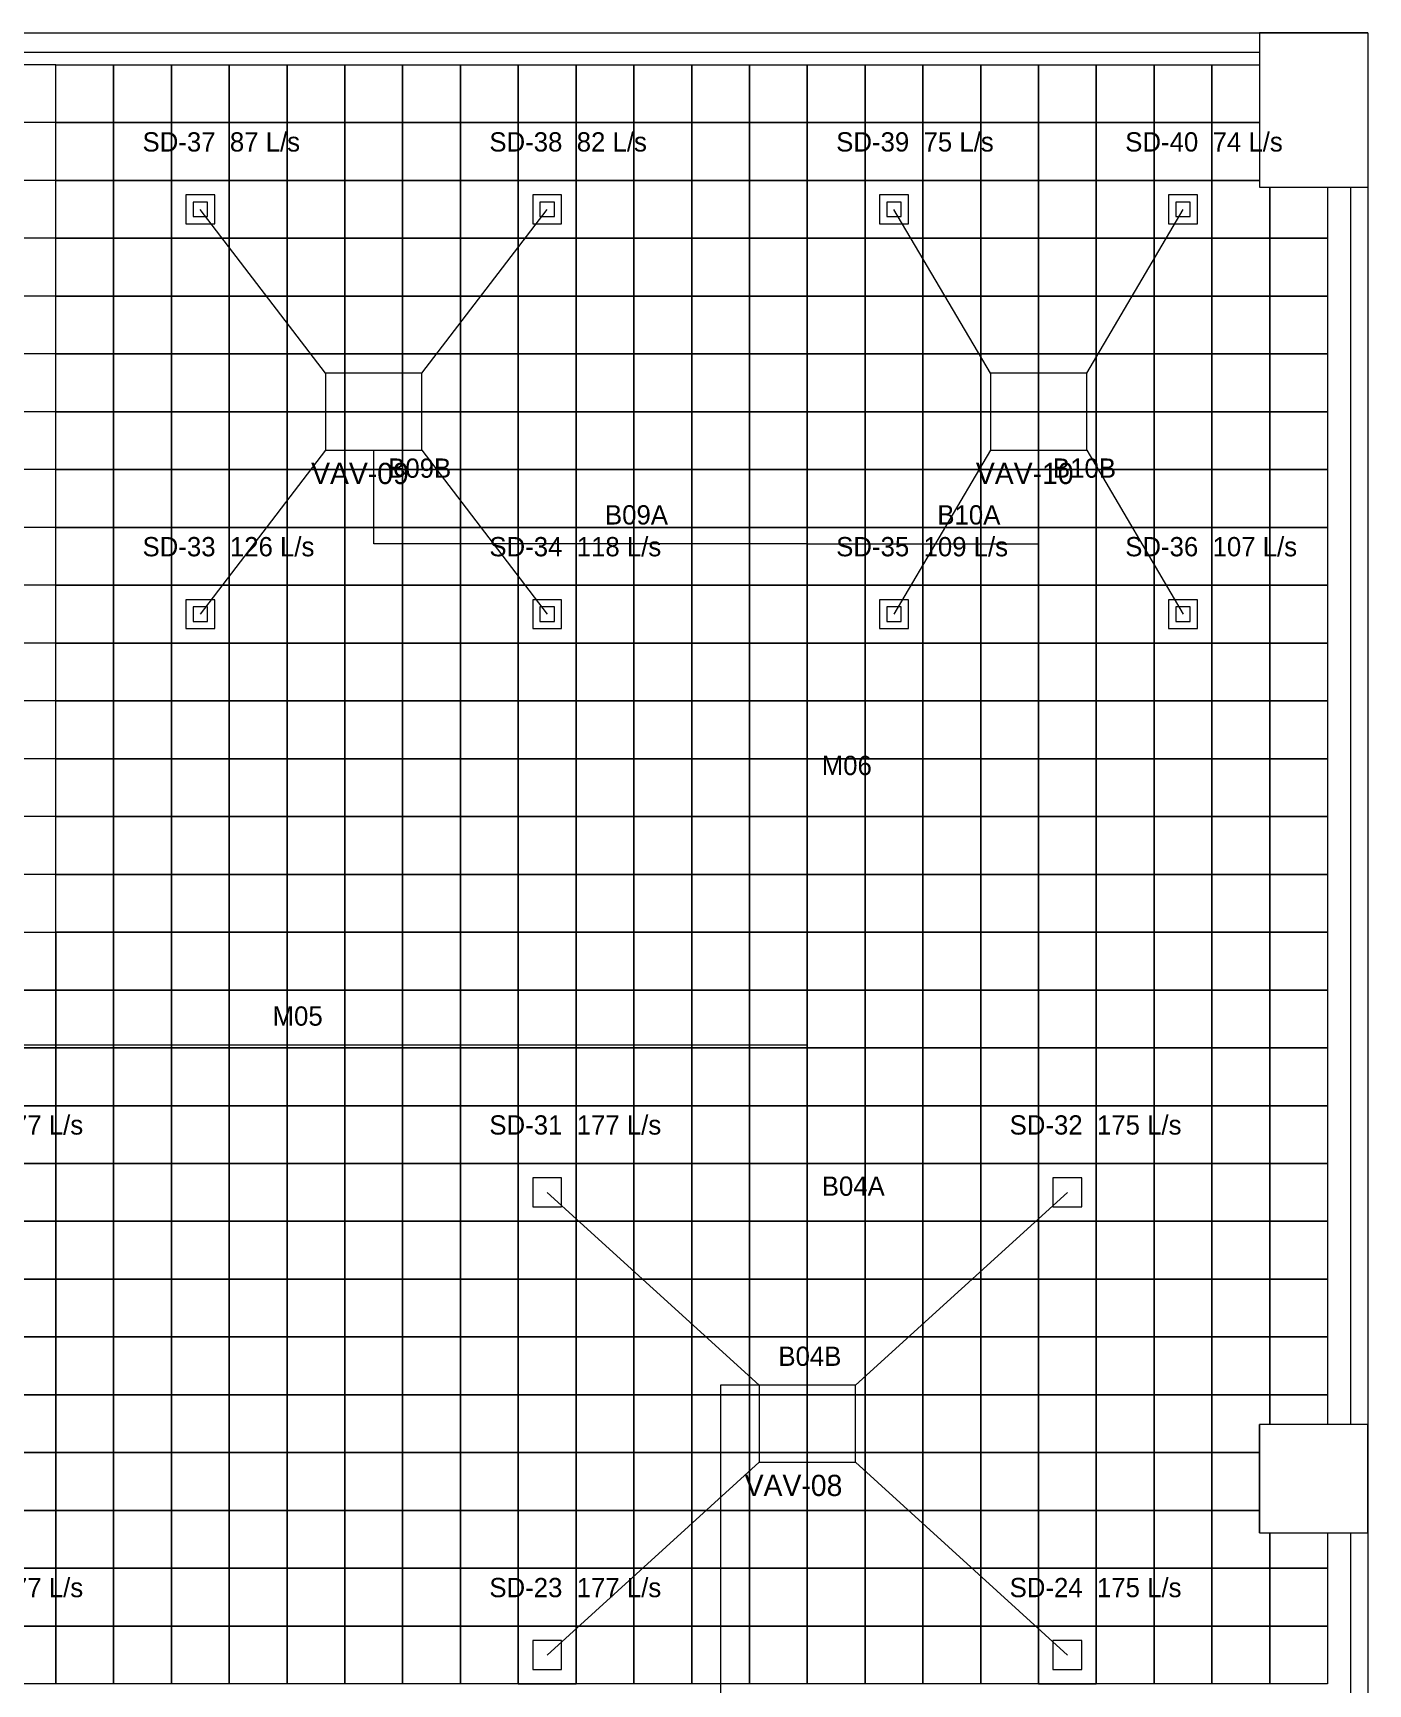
# Model space of a CAD drawing. Header units: millimetres. Extents: x 63846 to 141574, y 12149 to 46142.
# Drawn here: x 95489 to 109346, y 28796 to 45926 of the extents above; entities that cross this region are included whole.
import ezdxf

# ---------------------------------------------------------------- set-up
doc = ezdxf.new("R2010")
doc.units = ezdxf.units.MM
for name, color, linetype, lineweight in [('ARCH', 8, 'Continuous', 5), ('Ceiling Grid', 9, 'Continuous', 5), ('M-DUCT', 5, 'Continuous', 40), ('M-DUCT-TEXT', 5, 'Continuous', 18), ('M-FLEX', 3, 'Continuous', 18), ('M-SUP-DIFF', 5, 'Continuous', 30), ('M-TEXT', 7, 'Continuous', 18), ('M-VAV', 6, 'Continuous', 30)]:
    doc.layers.add(name, color=color, linetype=linetype, lineweight=lineweight)

# ---------------------------------------------------------------- blocks, each defined once
blk = doc.blocks.new('*U26')
at = {"layer": 'Ceiling Grid', "lineweight": 15}
blk.add_line((258, 0), (-258, 0), dxfattribs=at)
blk = doc.blocks.new('*U27')
at = {"layer": 'Ceiling Grid', "color": 0, "linetype": 'ByBlock', "lineweight": -2, "transparency": 16777216}
for p in [(0, 8400), (0, 7800), (0, 7200), (0, 6600), (0, 6000), (0, 5400), (0, 4800), (0, 4200), (0, 3600), (0, 3000), (0, 2400), (0, 1800), (0, 1200), (0, 600), (0, 0)]:
    blk.add_blockref('*U26', p, dxfattribs=at)

msp = doc.modelspace()

# ---------------------------------------------------------------- linework, layer by layer
at = {"layer": 'ARCH', "lineweight": 15}
for p, q in [((64346, 45926), (109346, 45926)), ((109346, 45926), (109346, 15926)), ((95209, 45726), (108221, 45726)), ((109166, 44326), (109166, 31488)), ((108221, 30363), (108221, 31488)), ((109166, 30363), (109166, 17526))]:
    msp.add_line(p, q, dxfattribs=at)
msp.add_lwpolyline([(109346, 45926), (108221, 45926), (108221, 44326), (109346, 44326)], dxfattribs=at)
msp.add_lwpolyline([(108221, 30363), (109346, 30363), (109346, 31488), (108221, 31488)], close=True, dxfattribs=at)
at = {"layer": 'Ceiling Grid', "lineweight": 15}
for p, q in [((107726, 31796), (108326, 31796)), ((107726, 31196), (107726, 31796)), ((108326, 31796), (108326, 31488)), ((108326, 31796), (108926, 31796)), ((108326, 31488), (108326, 31796)), ((108926, 31796), (108926, 31488)), ((108221, 31196), (107726, 31196)), ((107726, 31196), (108221, 31196)), ((107726, 30596), (107726, 31196)), ((108221, 30596), (107726, 30596)), ((107726, 30596), (108221, 30596)), ((107726, 29996), (107726, 30596)), ((108326, 30363), (108326, 29996)), ((108326, 29996), (108326, 30363)), ((108926, 30363), (108926, 29996)), ((108326, 29996), (107726, 29996)), ((108926, 29996), (108326, 29996))]:
    msp.add_line(p, q, dxfattribs=at)
for points in [[(95726, 45596), (96326, 45596), (96326, 44996), (95726, 44996)], [(96326, 45596), (96926, 45596), (96926, 44996), (96326, 44996)], [(96926, 45596), (97526, 45596), (97526, 44996), (96926, 44996)], [(97526, 45596), (98126, 45596), (98126, 44996), (97526, 44996)], [(98126, 45596), (98726, 45596), (98726, 44996), (98126, 44996)], [(98726, 45596), (99326, 45596), (99326, 44996), (98726, 44996)], [(99326, 45596), (99926, 45596), (99926, 44996), (99326, 44996)], [(99926, 45596), (100526, 45596), (100526, 44996), (99926, 44996)], [(100526, 45596), (101126, 45596), (101126, 44996), (100526, 44996)], [(101126, 45596), (101726, 45596), (101726, 44996), (101126, 44996)], [(101726, 45596), (102326, 45596), (102326, 44996), (101726, 44996)], [(102326, 45596), (102926, 45596), (102926, 44996), (102326, 44996)], [(102926, 45596), (103526, 45596), (103526, 44996), (102926, 44996)], [(103526, 45596), (104126, 45596), (104126, 44996), (103526, 44996)], [(104126, 45596), (104726, 45596), (104726, 44996), (104126, 44996)], [(104726, 45596), (105326, 45596), (105326, 44996), (104726, 44996)], [(105326, 45596), (105926, 45596), (105926, 44996), (105326, 44996)], [(105926, 45596), (106526, 45596), (106526, 44996), (105926, 44996)], [(106526, 45596), (107126, 45596), (107126, 44996), (106526, 44996)], [(107126, 45596), (107726, 45596), (107726, 44996), (107126, 44996)], [(95726, 44996), (96326, 44996), (96326, 44396), (95726, 44396)], [(96326, 44996), (96926, 44996), (96926, 44396), (96326, 44396)], [(96926, 44996), (97526, 44996), (97526, 44396), (96926, 44396)], [(97526, 44996), (98126, 44996), (98126, 44396), (97526, 44396)], [(98126, 44996), (98726, 44996), (98726, 44396), (98126, 44396)], [(98726, 44996), (99326, 44996), (99326, 44396), (98726, 44396)], [(99326, 44996), (99926, 44996), (99926, 44396), (99326, 44396)], [(99926, 44996), (100526, 44996), (100526, 44396), (99926, 44396)], [(100526, 44996), (101126, 44996), (101126, 44396), (100526, 44396)], [(101126, 44996), (101726, 44996), (101726, 44396), (101126, 44396)], [(101726, 44996), (102326, 44996), (102326, 44396), (101726, 44396)], [(102326, 44996), (102926, 44996), (102926, 44396), (102326, 44396)], [(102926, 44996), (103526, 44996), (103526, 44396), (102926, 44396)], [(103526, 44996), (104126, 44996), (104126, 44396), (103526, 44396)], [(104126, 44996), (104726, 44996), (104726, 44396), (104126, 44396)], [(104726, 44996), (105326, 44996), (105326, 44396), (104726, 44396)], [(105326, 44996), (105926, 44996), (105926, 44396), (105326, 44396)], [(105926, 44996), (106526, 44996), (106526, 44396), (105926, 44396)], [(106526, 44996), (107126, 44996), (107126, 44396), (106526, 44396)], [(107126, 44996), (107726, 44996), (107726, 44396), (107126, 44396)], [(95726, 44396), (96326, 44396), (96326, 43796), (95726, 43796)], [(96326, 44396), (96926, 44396), (96926, 43796), (96326, 43796)], [(96926, 44396), (97526, 44396), (97526, 43796), (96926, 43796)], [(97526, 44396), (98126, 44396), (98126, 43796), (97526, 43796)], [(98126, 44396), (98726, 44396), (98726, 43796), (98126, 43796)], [(98726, 44396), (99326, 44396), (99326, 43796), (98726, 43796)], [(99326, 44396), (99926, 44396), (99926, 43796), (99326, 43796)], [(99926, 44396), (100526, 44396), (100526, 43796), (99926, 43796)], [(100526, 44396), (101126, 44396), (101126, 43796), (100526, 43796)], [(101126, 44396), (101726, 44396), (101726, 43796), (101126, 43796)], [(101726, 44396), (102326, 44396), (102326, 43796), (101726, 43796)], [(102326, 44396), (102926, 44396), (102926, 43796), (102326, 43796)], [(102926, 44396), (103526, 44396), (103526, 43796), (102926, 43796)], [(103526, 44396), (104126, 44396), (104126, 43796), (103526, 43796)], [(104126, 44396), (104726, 44396), (104726, 43796), (104126, 43796)], [(104726, 44396), (105326, 44396), (105326, 43796), (104726, 43796)], [(105326, 44396), (105926, 44396), (105926, 43796), (105326, 43796)], [(105926, 44396), (106526, 44396), (106526, 43796), (105926, 43796)], [(106526, 44396), (107126, 44396), (107126, 43796), (106526, 43796)], [(107126, 44396), (107726, 44396), (107726, 43796), (107126, 43796)], [(95726, 43796), (96326, 43796), (96326, 43196), (95726, 43196)], [(96326, 43796), (96926, 43796), (96926, 43196), (96326, 43196)], [(96926, 43796), (97526, 43796), (97526, 43196), (96926, 43196)], [(97526, 43796), (98126, 43796), (98126, 43196), (97526, 43196)], [(98126, 43796), (98726, 43796), (98726, 43196), (98126, 43196)], [(98726, 43796), (99326, 43796), (99326, 43196), (98726, 43196)], [(99326, 43796), (99926, 43796), (99926, 43196), (99326, 43196)], [(99926, 43796), (100526, 43796), (100526, 43196), (99926, 43196)], [(100526, 43796), (101126, 43796), (101126, 43196), (100526, 43196)], [(101126, 43796), (101726, 43796), (101726, 43196), (101126, 43196)], [(101726, 43796), (102326, 43796), (102326, 43196), (101726, 43196)], [(102326, 43796), (102926, 43796), (102926, 43196), (102326, 43196)], [(102926, 43796), (103526, 43796), (103526, 43196), (102926, 43196)], [(103526, 43796), (104126, 43796), (104126, 43196), (103526, 43196)], [(104126, 43796), (104726, 43796), (104726, 43196), (104126, 43196)], [(104726, 43796), (105326, 43796), (105326, 43196), (104726, 43196)], [(105326, 43796), (105926, 43796), (105926, 43196), (105326, 43196)], [(105926, 43796), (106526, 43796), (106526, 43196), (105926, 43196)], [(106526, 43796), (107126, 43796), (107126, 43196), (106526, 43196)], [(107126, 43796), (107726, 43796), (107726, 43196), (107126, 43196)], [(107726, 43796), (108326, 43796), (108326, 43196), (107726, 43196)], [(108326, 43796), (108926, 43796), (108926, 43196), (108326, 43196)], [(95726, 43196), (96326, 43196), (96326, 42596), (95726, 42596)], [(96326, 43196), (96926, 43196), (96926, 42596), (96326, 42596)], [(96926, 43196), (97526, 43196), (97526, 42596), (96926, 42596)], [(97526, 43196), (98126, 43196), (98126, 42596), (97526, 42596)], [(98126, 43196), (98726, 43196), (98726, 42596), (98126, 42596)], [(98726, 43196), (99326, 43196), (99326, 42596), (98726, 42596)], [(99326, 43196), (99926, 43196), (99926, 42596), (99326, 42596)], [(99926, 43196), (100526, 43196), (100526, 42596), (99926, 42596)], [(100526, 43196), (101126, 43196), (101126, 42596), (100526, 42596)], [(101126, 43196), (101726, 43196), (101726, 42596), (101126, 42596)], [(101726, 43196), (102326, 43196), (102326, 42596), (101726, 42596)], [(102326, 43196), (102926, 43196), (102926, 42596), (102326, 42596)], [(102926, 43196), (103526, 43196), (103526, 42596), (102926, 42596)], [(103526, 43196), (104126, 43196), (104126, 42596), (103526, 42596)], [(104126, 43196), (104726, 43196), (104726, 42596), (104126, 42596)], [(104726, 43196), (105326, 43196), (105326, 42596), (104726, 42596)], [(105326, 43196), (105926, 43196), (105926, 42596), (105326, 42596)], [(105926, 43196), (106526, 43196), (106526, 42596), (105926, 42596)], [(106526, 43196), (107126, 43196), (107126, 42596), (106526, 42596)], [(107126, 43196), (107726, 43196), (107726, 42596), (107126, 42596)], [(107726, 43196), (108326, 43196), (108326, 42596), (107726, 42596)], [(108326, 43196), (108926, 43196), (108926, 42596), (108326, 42596)], [(95726, 42596), (96326, 42596), (96326, 41996), (95726, 41996)], [(96326, 42596), (96926, 42596), (96926, 41996), (96326, 41996)], [(96926, 42596), (97526, 42596), (97526, 41996), (96926, 41996)], [(97526, 42596), (98126, 42596), (98126, 41996), (97526, 41996)], [(98126, 42596), (98726, 42596), (98726, 41996), (98126, 41996)], [(98726, 42596), (99326, 42596), (99326, 41996), (98726, 41996)], [(99326, 42596), (99926, 42596), (99926, 41996), (99326, 41996)], [(99926, 42596), (100526, 42596), (100526, 41996), (99926, 41996)], [(100526, 42596), (101126, 42596), (101126, 41996), (100526, 41996)], [(101126, 42596), (101726, 42596), (101726, 41996), (101126, 41996)], [(101726, 42596), (102326, 42596), (102326, 41996), (101726, 41996)], [(102326, 42596), (102926, 42596), (102926, 41996), (102326, 41996)], [(102926, 42596), (103526, 42596), (103526, 41996), (102926, 41996)], [(103526, 42596), (104126, 42596), (104126, 41996), (103526, 41996)], [(104126, 42596), (104726, 42596), (104726, 41996), (104126, 41996)], [(104726, 42596), (105326, 42596), (105326, 41996), (104726, 41996)], [(105326, 42596), (105926, 42596), (105926, 41996), (105326, 41996)], [(105926, 42596), (106526, 42596), (106526, 41996), (105926, 41996)], [(106526, 42596), (107126, 42596), (107126, 41996), (106526, 41996)], [(107126, 42596), (107726, 42596), (107726, 41996), (107126, 41996)], [(107726, 42596), (108326, 42596), (108326, 41996), (107726, 41996)], [(108326, 42596), (108926, 42596), (108926, 41996), (108326, 41996)], [(95726, 41996), (96326, 41996), (96326, 41396), (95726, 41396)], [(96326, 41996), (96926, 41996), (96926, 41396), (96326, 41396)], [(96926, 41996), (97526, 41996), (97526, 41396), (96926, 41396)], [(97526, 41996), (98126, 41996), (98126, 41396), (97526, 41396)], [(98126, 41996), (98726, 41996), (98726, 41396), (98126, 41396)], [(98726, 41996), (99326, 41996), (99326, 41396), (98726, 41396)], [(99326, 41996), (99926, 41996), (99926, 41396), (99326, 41396)], [(99926, 41996), (100526, 41996), (100526, 41396), (99926, 41396)], [(100526, 41996), (101126, 41996), (101126, 41396), (100526, 41396)], [(101126, 41996), (101726, 41996), (101726, 41396), (101126, 41396)], [(101726, 41996), (102326, 41996), (102326, 41396), (101726, 41396)], [(102326, 41996), (102926, 41996), (102926, 41396), (102326, 41396)], [(102926, 41996), (103526, 41996), (103526, 41396), (102926, 41396)], [(103526, 41996), (104126, 41996), (104126, 41396), (103526, 41396)], [(104126, 41996), (104726, 41996), (104726, 41396), (104126, 41396)], [(104726, 41996), (105326, 41996), (105326, 41396), (104726, 41396)], [(105326, 41996), (105926, 41996), (105926, 41396), (105326, 41396)], [(105926, 41996), (106526, 41996), (106526, 41396), (105926, 41396)], [(106526, 41996), (107126, 41996), (107126, 41396), (106526, 41396)], [(107126, 41996), (107726, 41996), (107726, 41396), (107126, 41396)], [(107726, 41996), (108326, 41996), (108326, 41396), (107726, 41396)], [(108326, 41996), (108926, 41996), (108926, 41396), (108326, 41396)], [(95726, 41396), (96326, 41396), (96326, 40796), (95726, 40796)], [(96326, 41396), (96926, 41396), (96926, 40796), (96326, 40796)], [(96926, 41396), (97526, 41396), (97526, 40796), (96926, 40796)], [(97526, 41396), (98126, 41396), (98126, 40796), (97526, 40796)], [(98126, 41396), (98726, 41396), (98726, 40796), (98126, 40796)], [(98726, 41396), (99326, 41396), (99326, 40796), (98726, 40796)], [(99326, 41396), (99926, 41396), (99926, 40796), (99326, 40796)], [(99926, 41396), (100526, 41396), (100526, 40796), (99926, 40796)], [(100526, 41396), (101126, 41396), (101126, 40796), (100526, 40796)], [(101126, 41396), (101726, 41396), (101726, 40796), (101126, 40796)], [(101726, 41396), (102326, 41396), (102326, 40796), (101726, 40796)], [(102326, 41396), (102926, 41396), (102926, 40796), (102326, 40796)], [(102926, 41396), (103526, 41396), (103526, 40796), (102926, 40796)], [(103526, 41396), (104126, 41396), (104126, 40796), (103526, 40796)], [(104126, 41396), (104726, 41396), (104726, 40796), (104126, 40796)], [(104726, 41396), (105326, 41396), (105326, 40796), (104726, 40796)], [(105326, 41396), (105926, 41396), (105926, 40796), (105326, 40796)], [(105926, 41396), (106526, 41396), (106526, 40796), (105926, 40796)], [(106526, 41396), (107126, 41396), (107126, 40796), (106526, 40796)], [(107126, 41396), (107726, 41396), (107726, 40796), (107126, 40796)], [(107726, 41396), (108326, 41396), (108326, 40796), (107726, 40796)], [(108326, 41396), (108926, 41396), (108926, 40796), (108326, 40796)], [(95726, 40796), (96326, 40796), (96326, 40196), (95726, 40196)], [(96326, 40796), (96926, 40796), (96926, 40196), (96326, 40196)], [(96926, 40796), (97526, 40796), (97526, 40196), (96926, 40196)], [(97526, 40796), (98126, 40796), (98126, 40196), (97526, 40196)], [(98126, 40796), (98726, 40796), (98726, 40196), (98126, 40196)], [(98726, 40796), (99326, 40796), (99326, 40196), (98726, 40196)], [(99326, 40796), (99926, 40796), (99926, 40196), (99326, 40196)], [(99926, 40796), (100526, 40796), (100526, 40196), (99926, 40196)], [(100526, 40796), (101126, 40796), (101126, 40196), (100526, 40196)], [(101126, 40796), (101726, 40796), (101726, 40196), (101126, 40196)], [(101726, 40796), (102326, 40796), (102326, 40196), (101726, 40196)], [(102326, 40796), (102926, 40796), (102926, 40196), (102326, 40196)], [(102926, 40796), (103526, 40796), (103526, 40196), (102926, 40196)], [(103526, 40796), (104126, 40796), (104126, 40196), (103526, 40196)], [(104126, 40796), (104726, 40796), (104726, 40196), (104126, 40196)], [(104726, 40796), (105326, 40796), (105326, 40196), (104726, 40196)], [(105326, 40796), (105926, 40796), (105926, 40196), (105326, 40196)], [(105926, 40796), (106526, 40796), (106526, 40196), (105926, 40196)], [(106526, 40796), (107126, 40796), (107126, 40196), (106526, 40196)], [(107126, 40796), (107726, 40796), (107726, 40196), (107126, 40196)], [(107726, 40796), (108326, 40796), (108326, 40196), (107726, 40196)], [(108326, 40796), (108926, 40796), (108926, 40196), (108326, 40196)], [(95726, 40196), (96326, 40196), (96326, 39596), (95726, 39596)], [(96326, 40196), (96926, 40196), (96926, 39596), (96326, 39596)], [(96926, 40196), (97526, 40196), (97526, 39596), (96926, 39596)], [(97526, 40196), (98126, 40196), (98126, 39596), (97526, 39596)], [(98126, 40196), (98726, 40196), (98726, 39596), (98126, 39596)], [(98726, 40196), (99326, 40196), (99326, 39596), (98726, 39596)], [(99326, 40196), (99926, 40196), (99926, 39596), (99326, 39596)], [(99926, 40196), (100526, 40196), (100526, 39596), (99926, 39596)], [(100526, 40196), (101126, 40196), (101126, 39596), (100526, 39596)], [(101126, 40196), (101726, 40196), (101726, 39596), (101126, 39596)], [(101726, 40196), (102326, 40196), (102326, 39596), (101726, 39596)], [(102326, 40196), (102926, 40196), (102926, 39596), (102326, 39596)], [(102926, 40196), (103526, 40196), (103526, 39596), (102926, 39596)], [(103526, 40196), (104126, 40196), (104126, 39596), (103526, 39596)], [(104126, 40196), (104726, 40196), (104726, 39596), (104126, 39596)], [(104726, 40196), (105326, 40196), (105326, 39596), (104726, 39596)], [(105326, 40196), (105926, 40196), (105926, 39596), (105326, 39596)], [(105926, 40196), (106526, 40196), (106526, 39596), (105926, 39596)], [(106526, 40196), (107126, 40196), (107126, 39596), (106526, 39596)], [(107126, 40196), (107726, 40196), (107726, 39596), (107126, 39596)], [(107726, 40196), (108326, 40196), (108326, 39596), (107726, 39596)], [(108326, 40196), (108926, 40196), (108926, 39596), (108326, 39596)], [(95726, 39596), (96326, 39596), (96326, 38996), (95726, 38996)], [(96326, 39596), (96926, 39596), (96926, 38996), (96326, 38996)], [(96926, 39596), (97526, 39596), (97526, 38996), (96926, 38996)], [(97526, 39596), (98126, 39596), (98126, 38996), (97526, 38996)], [(98126, 39596), (98726, 39596), (98726, 38996), (98126, 38996)], [(98726, 39596), (99326, 39596), (99326, 38996), (98726, 38996)], [(99326, 39596), (99926, 39596), (99926, 38996), (99326, 38996)], [(99926, 39596), (100526, 39596), (100526, 38996), (99926, 38996)], [(100526, 39596), (101126, 39596), (101126, 38996), (100526, 38996)], [(101126, 39596), (101726, 39596), (101726, 38996), (101126, 38996)], [(101726, 39596), (102326, 39596), (102326, 38996), (101726, 38996)], [(102326, 39596), (102926, 39596), (102926, 38996), (102326, 38996)], [(102926, 39596), (103526, 39596), (103526, 38996), (102926, 38996)], [(103526, 39596), (104126, 39596), (104126, 38996), (103526, 38996)], [(104126, 39596), (104726, 39596), (104726, 38996), (104126, 38996)], [(104726, 39596), (105326, 39596), (105326, 38996), (104726, 38996)], [(105326, 39596), (105926, 39596), (105926, 38996), (105326, 38996)], [(105926, 39596), (106526, 39596), (106526, 38996), (105926, 38996)], [(106526, 39596), (107126, 39596), (107126, 38996), (106526, 38996)], [(107126, 39596), (107726, 39596), (107726, 38996), (107126, 38996)], [(107726, 39596), (108326, 39596), (108326, 38996), (107726, 38996)], [(108326, 39596), (108926, 39596), (108926, 38996), (108326, 38996)], [(95726, 38996), (96326, 38996), (96326, 38396), (95726, 38396)], [(96326, 38996), (96926, 38996), (96926, 38396), (96326, 38396)], [(96926, 38996), (97526, 38996), (97526, 38396), (96926, 38396)], [(97526, 38996), (98126, 38996), (98126, 38396), (97526, 38396)], [(98126, 38996), (98726, 38996), (98726, 38396), (98126, 38396)], [(98726, 38996), (99326, 38996), (99326, 38396), (98726, 38396)], [(99326, 38996), (99926, 38996), (99926, 38396), (99326, 38396)], [(99926, 38996), (100526, 38996), (100526, 38396), (99926, 38396)], [(100526, 38996), (101126, 38996), (101126, 38396), (100526, 38396)], [(101126, 38996), (101726, 38996), (101726, 38396), (101126, 38396)], [(101726, 38996), (102326, 38996), (102326, 38396), (101726, 38396)], [(102326, 38996), (102926, 38996), (102926, 38396), (102326, 38396)], [(102926, 38996), (103526, 38996), (103526, 38396), (102926, 38396)], [(103526, 38996), (104126, 38996), (104126, 38396), (103526, 38396)], [(104126, 38996), (104726, 38996), (104726, 38396), (104126, 38396)], [(104726, 38996), (105326, 38996), (105326, 38396), (104726, 38396)], [(105326, 38996), (105926, 38996), (105926, 38396), (105326, 38396)], [(105926, 38996), (106526, 38996), (106526, 38396), (105926, 38396)], [(106526, 38996), (107126, 38996), (107126, 38396), (106526, 38396)], [(107126, 38996), (107726, 38996), (107726, 38396), (107126, 38396)], [(107726, 38996), (108326, 38996), (108326, 38396), (107726, 38396)], [(108326, 38996), (108926, 38996), (108926, 38396), (108326, 38396)], [(95726, 38396), (96326, 38396), (96326, 37796), (95726, 37796)], [(96326, 38396), (96926, 38396), (96926, 37796), (96326, 37796)], [(96926, 38396), (97526, 38396), (97526, 37796), (96926, 37796)], [(97526, 38396), (98126, 38396), (98126, 37796), (97526, 37796)], [(98126, 38396), (98726, 38396), (98726, 37796), (98126, 37796)], [(98726, 38396), (99326, 38396), (99326, 37796), (98726, 37796)], [(99326, 38396), (99926, 38396), (99926, 37796), (99326, 37796)], [(99926, 38396), (100526, 38396), (100526, 37796), (99926, 37796)], [(100526, 38396), (101126, 38396), (101126, 37796), (100526, 37796)], [(101126, 38396), (101726, 38396), (101726, 37796), (101126, 37796)], [(101726, 38396), (102326, 38396), (102326, 37796), (101726, 37796)], [(102326, 38396), (102926, 38396), (102926, 37796), (102326, 37796)], [(102926, 38396), (103526, 38396), (103526, 37796), (102926, 37796)], [(103526, 38396), (104126, 38396), (104126, 37796), (103526, 37796)], [(104126, 38396), (104726, 38396), (104726, 37796), (104126, 37796)], [(104726, 38396), (105326, 38396), (105326, 37796), (104726, 37796)], [(105326, 38396), (105926, 38396), (105926, 37796), (105326, 37796)], [(105926, 38396), (106526, 38396), (106526, 37796), (105926, 37796)], [(106526, 38396), (107126, 38396), (107126, 37796), (106526, 37796)], [(107126, 38396), (107726, 38396), (107726, 37796), (107126, 37796)], [(107726, 38396), (108326, 38396), (108326, 37796), (107726, 37796)], [(108326, 38396), (108926, 38396), (108926, 37796), (108326, 37796)], [(95726, 37796), (96326, 37796), (96326, 37196), (95726, 37196)], [(96326, 37796), (96926, 37796), (96926, 37196), (96326, 37196)], [(96926, 37796), (97526, 37796), (97526, 37196), (96926, 37196)], [(97526, 37796), (98126, 37796), (98126, 37196), (97526, 37196)], [(98126, 37796), (98726, 37796), (98726, 37196), (98126, 37196)], [(98726, 37796), (99326, 37796), (99326, 37196), (98726, 37196)], [(99326, 37796), (99926, 37796), (99926, 37196), (99326, 37196)], [(99926, 37796), (100526, 37796), (100526, 37196), (99926, 37196)], [(100526, 37796), (101126, 37796), (101126, 37196), (100526, 37196)], [(101126, 37796), (101726, 37796), (101726, 37196), (101126, 37196)], [(101726, 37796), (102326, 37796), (102326, 37196), (101726, 37196)], [(102326, 37796), (102926, 37796), (102926, 37196), (102326, 37196)], [(102926, 37796), (103526, 37796), (103526, 37196), (102926, 37196)], [(103526, 37796), (104126, 37796), (104126, 37196), (103526, 37196)], [(104126, 37796), (104726, 37796), (104726, 37196), (104126, 37196)], [(104726, 37796), (105326, 37796), (105326, 37196), (104726, 37196)], [(105326, 37796), (105926, 37796), (105926, 37196), (105326, 37196)], [(105926, 37796), (106526, 37796), (106526, 37196), (105926, 37196)], [(106526, 37796), (107126, 37796), (107126, 37196), (106526, 37196)], [(107126, 37796), (107726, 37796), (107726, 37196), (107126, 37196)], [(107726, 37796), (108326, 37796), (108326, 37196), (107726, 37196)], [(108326, 37796), (108926, 37796), (108926, 37196), (108326, 37196)], [(95726, 37196), (96326, 37196), (96326, 36596), (95726, 36596)], [(96326, 37196), (96926, 37196), (96926, 36596), (96326, 36596)], [(96926, 37196), (97526, 37196), (97526, 36596), (96926, 36596)], [(97526, 37196), (98126, 37196), (98126, 36596), (97526, 36596)], [(98126, 37196), (98726, 37196), (98726, 36596), (98126, 36596)], [(98726, 37196), (99326, 37196), (99326, 36596), (98726, 36596)], [(99326, 37196), (99926, 37196), (99926, 36596), (99326, 36596)], [(99926, 37196), (100526, 37196), (100526, 36596), (99926, 36596)], [(100526, 37196), (101126, 37196), (101126, 36596), (100526, 36596)], [(101126, 37196), (101726, 37196), (101726, 36596), (101126, 36596)], [(101726, 37196), (102326, 37196), (102326, 36596), (101726, 36596)], [(102326, 37196), (102926, 37196), (102926, 36596), (102326, 36596)], [(102926, 37196), (103526, 37196), (103526, 36596), (102926, 36596)], [(103526, 37196), (104126, 37196), (104126, 36596), (103526, 36596)], [(104126, 37196), (104726, 37196), (104726, 36596), (104126, 36596)], [(104726, 37196), (105326, 37196), (105326, 36596), (104726, 36596)], [(105326, 37196), (105926, 37196), (105926, 36596), (105326, 36596)], [(105926, 37196), (106526, 37196), (106526, 36596), (105926, 36596)], [(106526, 37196), (107126, 37196), (107126, 36596), (106526, 36596)], [(107126, 37196), (107726, 37196), (107726, 36596), (107126, 36596)], [(107726, 37196), (108326, 37196), (108326, 36596), (107726, 36596)], [(108326, 37196), (108926, 37196), (108926, 36596), (108326, 36596)], [(95126, 36596), (95726, 36596), (95726, 35996), (95126, 35996)], [(95726, 36596), (96326, 36596), (96326, 35996), (95726, 35996)], [(96326, 36596), (96926, 36596), (96926, 35996), (96326, 35996)], [(96926, 36596), (97526, 36596), (97526, 35996), (96926, 35996)], [(97526, 36596), (98126, 36596), (98126, 35996), (97526, 35996)], [(98126, 36596), (98726, 36596), (98726, 35996), (98126, 35996)], [(98726, 36596), (99326, 36596), (99326, 35996), (98726, 35996)], [(99326, 36596), (99926, 36596), (99926, 35996), (99326, 35996)], [(99926, 36596), (100526, 36596), (100526, 35996), (99926, 35996)], [(100526, 36596), (101126, 36596), (101126, 35996), (100526, 35996)], [(101126, 36596), (101726, 36596), (101726, 35996), (101126, 35996)], [(101726, 36596), (102326, 36596), (102326, 35996), (101726, 35996)], [(102326, 36596), (102926, 36596), (102926, 35996), (102326, 35996)], [(102926, 36596), (103526, 36596), (103526, 35996), (102926, 35996)], [(103526, 36596), (104126, 36596), (104126, 35996), (103526, 35996)], [(104126, 36596), (104726, 36596), (104726, 35996), (104126, 35996)], [(104726, 36596), (105326, 36596), (105326, 35996), (104726, 35996)], [(105326, 36596), (105926, 36596), (105926, 35996), (105326, 35996)], [(105926, 36596), (106526, 36596), (106526, 35996), (105926, 35996)], [(106526, 36596), (107126, 36596), (107126, 35996), (106526, 35996)], [(107126, 36596), (107726, 36596), (107726, 35996), (107126, 35996)], [(107726, 36596), (108326, 36596), (108326, 35996), (107726, 35996)], [(108326, 36596), (108926, 36596), (108926, 35996), (108326, 35996)], [(95126, 35996), (95726, 35996), (95726, 35396), (95126, 35396)], [(95726, 35996), (96326, 35996), (96326, 35396), (95726, 35396)], [(96326, 35996), (96926, 35996), (96926, 35396), (96326, 35396)], [(96926, 35996), (97526, 35996), (97526, 35396), (96926, 35396)], [(97526, 35996), (98126, 35996), (98126, 35396), (97526, 35396)], [(98126, 35996), (98726, 35996), (98726, 35396), (98126, 35396)], [(98726, 35996), (99326, 35996), (99326, 35396), (98726, 35396)], [(99326, 35996), (99926, 35996), (99926, 35396), (99326, 35396)], [(99926, 35996), (100526, 35996), (100526, 35396), (99926, 35396)], [(100526, 35996), (101126, 35996), (101126, 35396), (100526, 35396)], [(101126, 35996), (101726, 35996), (101726, 35396), (101126, 35396)], [(101726, 35996), (102326, 35996), (102326, 35396), (101726, 35396)], [(102326, 35996), (102926, 35996), (102926, 35396), (102326, 35396)], [(102926, 35996), (103526, 35996), (103526, 35396), (102926, 35396)], [(103526, 35996), (104126, 35996), (104126, 35396), (103526, 35396)], [(104126, 35996), (104726, 35996), (104726, 35396), (104126, 35396)], [(104726, 35996), (105326, 35996), (105326, 35396), (104726, 35396)], [(105326, 35996), (105926, 35996), (105926, 35396), (105326, 35396)], [(105926, 35996), (106526, 35996), (106526, 35396), (105926, 35396)], [(106526, 35996), (107126, 35996), (107126, 35396), (106526, 35396)], [(107126, 35996), (107726, 35996), (107726, 35396), (107126, 35396)], [(107726, 35996), (108326, 35996), (108326, 35396), (107726, 35396)], [(108326, 35996), (108926, 35996), (108926, 35396), (108326, 35396)], [(95126, 35396), (95726, 35396), (95726, 34796), (95126, 34796)], [(95726, 35396), (96326, 35396), (96326, 34796), (95726, 34796)], [(96326, 35396), (96926, 35396), (96926, 34796), (96326, 34796)], [(96926, 35396), (97526, 35396), (97526, 34796), (96926, 34796)], [(97526, 35396), (98126, 35396), (98126, 34796), (97526, 34796)], [(98126, 35396), (98726, 35396), (98726, 34796), (98126, 34796)], [(98726, 35396), (99326, 35396), (99326, 34796), (98726, 34796)], [(99326, 35396), (99926, 35396), (99926, 34796), (99326, 34796)], [(99926, 35396), (100526, 35396), (100526, 34796), (99926, 34796)], [(100526, 35396), (101126, 35396), (101126, 34796), (100526, 34796)], [(101126, 35396), (101726, 35396), (101726, 34796), (101126, 34796)], [(101726, 35396), (102326, 35396), (102326, 34796), (101726, 34796)], [(102326, 35396), (102926, 35396), (102926, 34796), (102326, 34796)], [(102926, 35396), (103526, 35396), (103526, 34796), (102926, 34796)], [(103526, 35396), (104126, 35396), (104126, 34796), (103526, 34796)], [(104126, 35396), (104726, 35396), (104726, 34796), (104126, 34796)], [(104726, 35396), (105326, 35396), (105326, 34796), (104726, 34796)], [(105326, 35396), (105926, 35396), (105926, 34796), (105326, 34796)], [(105926, 35396), (106526, 35396), (106526, 34796), (105926, 34796)], [(106526, 35396), (107126, 35396), (107126, 34796), (106526, 34796)], [(107126, 35396), (107726, 35396), (107726, 34796), (107126, 34796)], [(107726, 35396), (108326, 35396), (108326, 34796), (107726, 34796)], [(108326, 35396), (108926, 35396), (108926, 34796), (108326, 34796)], [(95126, 34796), (95726, 34796), (95726, 34196), (95126, 34196)], [(95726, 34796), (96326, 34796), (96326, 34196), (95726, 34196)], [(96326, 34796), (96926, 34796), (96926, 34196), (96326, 34196)], [(96926, 34796), (97526, 34796), (97526, 34196), (96926, 34196)], [(97526, 34796), (98126, 34796), (98126, 34196), (97526, 34196)], [(98126, 34796), (98726, 34796), (98726, 34196), (98126, 34196)], [(98726, 34796), (99326, 34796), (99326, 34196), (98726, 34196)], [(99326, 34796), (99926, 34796), (99926, 34196), (99326, 34196)], [(99926, 34796), (100526, 34796), (100526, 34196), (99926, 34196)], [(100526, 34796), (101126, 34796), (101126, 34196), (100526, 34196)], [(101126, 34796), (101726, 34796), (101726, 34196), (101126, 34196)], [(101726, 34796), (102326, 34796), (102326, 34196), (101726, 34196)], [(102326, 34796), (102926, 34796), (102926, 34196), (102326, 34196)], [(102926, 34796), (103526, 34796), (103526, 34196), (102926, 34196)], [(103526, 34796), (104126, 34796), (104126, 34196), (103526, 34196)], [(104126, 34796), (104726, 34796), (104726, 34196), (104126, 34196)], [(104726, 34796), (105326, 34796), (105326, 34196), (104726, 34196)], [(105326, 34796), (105926, 34796), (105926, 34196), (105326, 34196)], [(105926, 34796), (106526, 34796), (106526, 34196), (105926, 34196)], [(106526, 34796), (107126, 34796), (107126, 34196), (106526, 34196)], [(107126, 34796), (107726, 34796), (107726, 34196), (107126, 34196)], [(107726, 34796), (108326, 34796), (108326, 34196), (107726, 34196)], [(108326, 34796), (108926, 34796), (108926, 34196), (108326, 34196)], [(95126, 34196), (95726, 34196), (95726, 33596), (95126, 33596)], [(95726, 34196), (96326, 34196), (96326, 33596), (95726, 33596)], [(96326, 34196), (96926, 34196), (96926, 33596), (96326, 33596)], [(96926, 34196), (97526, 34196), (97526, 33596), (96926, 33596)], [(97526, 34196), (98126, 34196), (98126, 33596), (97526, 33596)], [(98126, 34196), (98726, 34196), (98726, 33596), (98126, 33596)], [(98726, 34196), (99326, 34196), (99326, 33596), (98726, 33596)], [(99326, 34196), (99926, 34196), (99926, 33596), (99326, 33596)], [(99926, 34196), (100526, 34196), (100526, 33596), (99926, 33596)], [(100526, 34196), (101126, 34196), (101126, 33596), (100526, 33596)], [(101126, 34196), (101726, 34196), (101726, 33596), (101126, 33596)], [(101726, 34196), (102326, 34196), (102326, 33596), (101726, 33596)], [(102326, 34196), (102926, 34196), (102926, 33596), (102326, 33596)], [(102926, 34196), (103526, 34196), (103526, 33596), (102926, 33596)], [(103526, 34196), (104126, 34196), (104126, 33596), (103526, 33596)], [(104126, 34196), (104726, 34196), (104726, 33596), (104126, 33596)], [(104726, 34196), (105326, 34196), (105326, 33596), (104726, 33596)], [(105326, 34196), (105926, 34196), (105926, 33596), (105326, 33596)], [(105926, 34196), (106526, 34196), (106526, 33596), (105926, 33596)], [(106526, 34196), (107126, 34196), (107126, 33596), (106526, 33596)], [(107126, 34196), (107726, 34196), (107726, 33596), (107126, 33596)], [(107726, 34196), (108326, 34196), (108326, 33596), (107726, 33596)], [(108326, 34196), (108926, 34196), (108926, 33596), (108326, 33596)], [(95126, 33596), (95726, 33596), (95726, 32996), (95126, 32996)], [(95726, 33596), (96326, 33596), (96326, 32996), (95726, 32996)], [(96326, 33596), (96926, 33596), (96926, 32996), (96326, 32996)], [(96926, 33596), (97526, 33596), (97526, 32996), (96926, 32996)], [(97526, 33596), (98126, 33596), (98126, 32996), (97526, 32996)], [(98126, 33596), (98726, 33596), (98726, 32996), (98126, 32996)], [(98726, 33596), (99326, 33596), (99326, 32996), (98726, 32996)], [(99326, 33596), (99926, 33596), (99926, 32996), (99326, 32996)], [(99926, 33596), (100526, 33596), (100526, 32996), (99926, 32996)], [(100526, 33596), (101126, 33596), (101126, 32996), (100526, 32996)], [(101126, 33596), (101726, 33596), (101726, 32996), (101126, 32996)], [(101726, 33596), (102326, 33596), (102326, 32996), (101726, 32996)], [(102326, 33596), (102926, 33596), (102926, 32996), (102326, 32996)], [(102926, 33596), (103526, 33596), (103526, 32996), (102926, 32996)], [(103526, 33596), (104126, 33596), (104126, 32996), (103526, 32996)], [(104126, 33596), (104726, 33596), (104726, 32996), (104126, 32996)], [(104726, 33596), (105326, 33596), (105326, 32996), (104726, 32996)], [(105326, 33596), (105926, 33596), (105926, 32996), (105326, 32996)], [(105926, 33596), (106526, 33596), (106526, 32996), (105926, 32996)], [(106526, 33596), (107126, 33596), (107126, 32996), (106526, 32996)], [(107126, 33596), (107726, 33596), (107726, 32996), (107126, 32996)], [(107726, 33596), (108326, 33596), (108326, 32996), (107726, 32996)], [(108326, 33596), (108926, 33596), (108926, 32996), (108326, 32996)], [(95126, 32996), (95726, 32996), (95726, 32396), (95126, 32396)], [(95726, 32996), (96326, 32996), (96326, 32396), (95726, 32396)], [(96326, 32996), (96926, 32996), (96926, 32396), (96326, 32396)], [(96926, 32996), (97526, 32996), (97526, 32396), (96926, 32396)], [(97526, 32996), (98126, 32996), (98126, 32396), (97526, 32396)], [(98126, 32996), (98726, 32996), (98726, 32396), (98126, 32396)], [(98726, 32996), (99326, 32996), (99326, 32396), (98726, 32396)], [(99326, 32996), (99926, 32996), (99926, 32396), (99326, 32396)], [(99926, 32996), (100526, 32996), (100526, 32396), (99926, 32396)], [(100526, 32996), (101126, 32996), (101126, 32396), (100526, 32396)], [(101126, 32996), (101726, 32996), (101726, 32396), (101126, 32396)], [(101726, 32996), (102326, 32996), (102326, 32396), (101726, 32396)], [(102326, 32996), (102926, 32996), (102926, 32396), (102326, 32396)], [(102926, 32996), (103526, 32996), (103526, 32396), (102926, 32396)], [(103526, 32996), (104126, 32996), (104126, 32396), (103526, 32396)], [(104126, 32996), (104726, 32996), (104726, 32396), (104126, 32396)], [(104726, 32996), (105326, 32996), (105326, 32396), (104726, 32396)], [(105326, 32996), (105926, 32996), (105926, 32396), (105326, 32396)], [(105926, 32996), (106526, 32996), (106526, 32396), (105926, 32396)], [(106526, 32996), (107126, 32996), (107126, 32396), (106526, 32396)], [(107126, 32996), (107726, 32996), (107726, 32396), (107126, 32396)], [(107726, 32996), (108326, 32996), (108326, 32396), (107726, 32396)], [(108326, 32996), (108926, 32996), (108926, 32396), (108326, 32396)], [(95126, 32396), (95726, 32396), (95726, 31796), (95126, 31796)], [(95726, 32396), (96326, 32396), (96326, 31796), (95726, 31796)], [(96326, 32396), (96926, 32396), (96926, 31796), (96326, 31796)], [(96926, 32396), (97526, 32396), (97526, 31796), (96926, 31796)], [(97526, 32396), (98126, 32396), (98126, 31796), (97526, 31796)], [(98126, 32396), (98726, 32396), (98726, 31796), (98126, 31796)], [(98726, 32396), (99326, 32396), (99326, 31796), (98726, 31796)], [(99326, 32396), (99926, 32396), (99926, 31796), (99326, 31796)], [(99926, 32396), (100526, 32396), (100526, 31796), (99926, 31796)], [(100526, 32396), (101126, 32396), (101126, 31796), (100526, 31796)], [(101126, 32396), (101726, 32396), (101726, 31796), (101126, 31796)], [(101726, 32396), (102326, 32396), (102326, 31796), (101726, 31796)], [(102326, 32396), (102926, 32396), (102926, 31796), (102326, 31796)], [(102926, 32396), (103526, 32396), (103526, 31796), (102926, 31796)], [(103526, 32396), (104126, 32396), (104126, 31796), (103526, 31796)], [(104126, 32396), (104726, 32396), (104726, 31796), (104126, 31796)], [(104726, 32396), (105326, 32396), (105326, 31796), (104726, 31796)], [(105326, 32396), (105926, 32396), (105926, 31796), (105326, 31796)], [(105926, 32396), (106526, 32396), (106526, 31796), (105926, 31796)], [(106526, 32396), (107126, 32396), (107126, 31796), (106526, 31796)], [(107126, 32396), (107726, 32396), (107726, 31796), (107126, 31796)], [(107726, 32396), (108326, 32396), (108326, 31796), (107726, 31796)], [(108326, 32396), (108926, 32396), (108926, 31796), (108326, 31796)], [(95726, 31796), (96326, 31796), (96326, 31196), (95726, 31196)], [(96326, 31796), (96926, 31796), (96926, 31196), (96326, 31196)], [(96926, 31796), (97526, 31796), (97526, 31196), (96926, 31196)], [(97526, 31796), (98126, 31796), (98126, 31196), (97526, 31196)], [(98126, 31796), (98726, 31796), (98726, 31196), (98126, 31196)], [(98726, 31796), (99326, 31796), (99326, 31196), (98726, 31196)], [(99326, 31796), (99926, 31796), (99926, 31196), (99326, 31196)], [(99926, 31796), (100526, 31796), (100526, 31196), (99926, 31196)], [(100526, 31796), (101126, 31796), (101126, 31196), (100526, 31196)], [(101126, 31796), (101726, 31796), (101726, 31196), (101126, 31196)], [(101726, 31796), (102326, 31796), (102326, 31196), (101726, 31196)], [(102326, 31796), (102926, 31796), (102926, 31196), (102326, 31196)], [(102926, 31796), (103526, 31796), (103526, 31196), (102926, 31196)], [(103526, 31796), (104126, 31796), (104126, 31196), (103526, 31196)], [(104126, 31796), (104726, 31796), (104726, 31196), (104126, 31196)], [(104726, 31796), (105326, 31796), (105326, 31196), (104726, 31196)], [(105326, 31796), (105926, 31796), (105926, 31196), (105326, 31196)], [(105926, 31796), (106526, 31796), (106526, 31196), (105926, 31196)], [(106526, 31796), (107126, 31796), (107126, 31196), (106526, 31196)], [(107126, 31796), (107726, 31796), (107726, 31196), (107126, 31196)], [(95726, 31196), (96326, 31196), (96326, 30596), (95726, 30596)], [(96326, 31196), (96926, 31196), (96926, 30596), (96326, 30596)], [(96926, 31196), (97526, 31196), (97526, 30596), (96926, 30596)], [(97526, 31196), (98126, 31196), (98126, 30596), (97526, 30596)], [(98126, 31196), (98726, 31196), (98726, 30596), (98126, 30596)], [(98726, 31196), (99326, 31196), (99326, 30596), (98726, 30596)], [(99326, 31196), (99926, 31196), (99926, 30596), (99326, 30596)], [(99926, 31196), (100526, 31196), (100526, 30596), (99926, 30596)], [(100526, 31196), (101126, 31196), (101126, 30596), (100526, 30596)], [(101126, 31196), (101726, 31196), (101726, 30596), (101126, 30596)], [(101726, 31196), (102326, 31196), (102326, 30596), (101726, 30596)], [(102326, 31196), (102926, 31196), (102926, 30596), (102326, 30596)], [(102926, 31196), (103526, 31196), (103526, 30596), (102926, 30596)], [(103526, 31196), (104126, 31196), (104126, 30596), (103526, 30596)], [(104126, 31196), (104726, 31196), (104726, 30596), (104126, 30596)], [(104726, 31196), (105326, 31196), (105326, 30596), (104726, 30596)], [(105326, 31196), (105926, 31196), (105926, 30596), (105326, 30596)], [(105926, 31196), (106526, 31196), (106526, 30596), (105926, 30596)], [(106526, 31196), (107126, 31196), (107126, 30596), (106526, 30596)], [(107126, 31196), (107726, 31196), (107726, 30596), (107126, 30596)], [(95726, 30596), (96326, 30596), (96326, 29996), (95726, 29996)], [(96326, 30596), (96926, 30596), (96926, 29996), (96326, 29996)], [(96926, 30596), (97526, 30596), (97526, 29996), (96926, 29996)], [(97526, 30596), (98126, 30596), (98126, 29996), (97526, 29996)], [(98126, 30596), (98726, 30596), (98726, 29996), (98126, 29996)], [(98726, 30596), (99326, 30596), (99326, 29996), (98726, 29996)], [(99326, 30596), (99926, 30596), (99926, 29996), (99326, 29996)], [(99926, 30596), (100526, 30596), (100526, 29996), (99926, 29996)], [(100526, 30596), (101126, 30596), (101126, 29996), (100526, 29996)], [(101126, 30596), (101726, 30596), (101726, 29996), (101126, 29996)], [(101726, 30596), (102326, 30596), (102326, 29996), (101726, 29996)], [(102326, 30596), (102926, 30596), (102926, 29996), (102326, 29996)], [(102926, 30596), (103526, 30596), (103526, 29996), (102926, 29996)], [(103526, 30596), (104126, 30596), (104126, 29996), (103526, 29996)], [(104126, 30596), (104726, 30596), (104726, 29996), (104126, 29996)], [(104726, 30596), (105326, 30596), (105326, 29996), (104726, 29996)], [(105326, 30596), (105926, 30596), (105926, 29996), (105326, 29996)], [(105926, 30596), (106526, 30596), (106526, 29996), (105926, 29996)], [(106526, 30596), (107126, 30596), (107126, 29996), (106526, 29996)], [(107126, 30596), (107726, 30596), (107726, 29996), (107126, 29996)], [(95126, 29996), (95726, 29996), (95726, 29396), (95126, 29396)], [(95726, 29996), (96326, 29996), (96326, 29396), (95726, 29396)], [(96326, 29996), (96926, 29996), (96926, 29396), (96326, 29396)], [(96926, 29996), (97526, 29996), (97526, 29396), (96926, 29396)], [(97526, 29996), (98126, 29996), (98126, 29396), (97526, 29396)], [(98126, 29996), (98726, 29996), (98726, 29396), (98126, 29396)], [(98726, 29996), (99326, 29996), (99326, 29396), (98726, 29396)], [(99326, 29996), (99926, 29996), (99926, 29396), (99326, 29396)], [(99926, 29996), (100526, 29996), (100526, 29396), (99926, 29396)], [(100526, 29996), (101126, 29996), (101126, 29396), (100526, 29396)], [(101126, 29996), (101726, 29996), (101726, 29396), (101126, 29396)], [(101726, 29996), (102326, 29996), (102326, 29396), (101726, 29396)], [(102326, 29996), (102926, 29996), (102926, 29396), (102326, 29396)], [(102926, 29996), (103526, 29996), (103526, 29396), (102926, 29396)], [(103526, 29996), (104126, 29996), (104126, 29396), (103526, 29396)], [(104126, 29996), (104726, 29996), (104726, 29396), (104126, 29396)], [(104726, 29996), (105326, 29996), (105326, 29396), (104726, 29396)], [(105326, 29996), (105926, 29996), (105926, 29396), (105326, 29396)], [(105926, 29996), (106526, 29996), (106526, 29396), (105926, 29396)], [(106526, 29996), (107126, 29996), (107126, 29396), (106526, 29396)], [(107126, 29996), (107726, 29996), (107726, 29396), (107126, 29396)], [(107726, 29996), (108326, 29996), (108326, 29396), (107726, 29396)], [(108326, 29996), (108926, 29996), (108926, 29396), (108326, 29396)], [(95126, 29396), (95726, 29396), (95726, 28796), (95126, 28796)], [(95726, 29396), (96326, 29396), (96326, 28796), (95726, 28796)], [(96326, 29396), (96926, 29396), (96926, 28796), (96326, 28796)], [(96926, 29396), (97526, 29396), (97526, 28796), (96926, 28796)], [(97526, 29396), (98126, 29396), (98126, 28796), (97526, 28796)], [(98126, 29396), (98726, 29396), (98726, 28796), (98126, 28796)], [(98726, 29396), (99326, 29396), (99326, 28796), (98726, 28796)], [(99326, 29396), (99926, 29396), (99926, 28796), (99326, 28796)], [(99926, 29396), (100526, 29396), (100526, 28796), (99926, 28796)], [(100526, 29396), (101126, 29396), (101126, 28796), (100526, 28796)], [(101126, 29396), (101726, 29396), (101726, 28796), (101126, 28796)], [(101726, 29396), (102326, 29396), (102326, 28796), (101726, 28796)], [(102326, 29396), (102926, 29396), (102926, 28796), (102326, 28796)], [(102926, 29396), (103526, 29396), (103526, 28796), (102926, 28796)], [(103526, 29396), (104126, 29396), (104126, 28796), (103526, 28796)], [(104126, 29396), (104726, 29396), (104726, 28796), (104126, 28796)], [(104726, 29396), (105326, 29396), (105326, 28796), (104726, 28796)], [(105326, 29396), (105926, 29396), (105926, 28796), (105326, 28796)], [(105926, 29396), (106526, 29396), (106526, 28796), (105926, 28796)], [(106526, 29396), (107126, 29396), (107126, 28796), (106526, 28796)], [(107126, 29396), (107726, 29396), (107726, 28796), (107126, 28796)], [(107726, 29396), (108326, 29396), (108326, 28796), (107726, 28796)], [(108326, 29396), (108926, 29396), (108926, 28796), (108326, 28796)]]:
    msp.add_lwpolyline(points, close=True, dxfattribs=at)
for points in [[(108221, 44996), (107726, 44996), (107726, 45596), (108221, 45596)], [(108221, 44396), (107726, 44396), (107726, 44996), (108221, 44996)], [(108326, 44326), (108326, 43796), (107726, 43796), (107726, 44396), (108221, 44396)], [(108926, 44326), (108926, 43796), (108326, 43796), (108326, 44326)], [(95126, 31488), (95126, 31796), (95726, 31796), (95726, 31196), (95209, 31196)], [(95209, 31196), (95726, 31196), (95726, 30596), (95209, 30596)], [(95209, 30596), (95726, 30596), (95726, 29996), (95126, 29996), (95126, 30363)]]:
    msp.add_lwpolyline(points, dxfattribs=at)
at = {"layer": 'M-DUCT', "lineweight": 15}
for p, q in [((99026, 40626), (99026, 41596)), ((105926, 40626), (105926, 41596)), ((103526, 40626), (99026, 40626)), ((103526, 35426), (103526, 40626)), ((103526, 40626), (105926, 40626)), ((92126, 35426), (103526, 35426)), ((103526, 35426), (103526, 31896)), ((103526, 31896), (102626, 31896)), ((102626, 31896), (102626, 22696))]:
    msp.add_line(p, q, dxfattribs=at)
at = {"layer": 'M-FLEX', "lineweight": 15}
for p, q in [((98526, 42396), (97226, 44096)), ((99526, 42396), (100826, 44096)), ((105426, 42396), (104426, 44096)), ((106426, 42396), (107426, 44096)), ((98526, 41596), (97226, 39896)), ((99526, 41596), (100826, 39896)), ((105426, 41596), (104426, 39896)), ((106426, 41596), (107426, 39896)), ((103026, 31896), (100826, 33896)), ((104026, 31896), (106226, 33896)), ((103026, 31096), (100826, 29096)), ((104026, 31096), (106226, 29096))]:
    msp.add_line(p, q, dxfattribs=at)
at = {"layer": 'M-SUP-DIFF', "lineweight": 15}
for points in [[(97076, 43946), (97376, 43946), (97376, 44246), (97076, 44246)], [(100676, 43946), (100976, 43946), (100976, 44246), (100676, 44246)], [(104276, 43946), (104576, 43946), (104576, 44246), (104276, 44246)], [(107276, 43946), (107576, 43946), (107576, 44246), (107276, 44246)], [(97151, 44021), (97301, 44021), (97301, 44171), (97151, 44171)], [(100751, 44021), (100901, 44021), (100901, 44171), (100751, 44171)], [(104351, 44021), (104501, 44021), (104501, 44171), (104351, 44171)], [(107351, 44021), (107501, 44021), (107501, 44171), (107351, 44171)], [(97076, 39746), (97376, 39746), (97376, 40046), (97076, 40046)], [(97151, 39821), (97301, 39821), (97301, 39971), (97151, 39971)], [(100676, 39746), (100976, 39746), (100976, 40046), (100676, 40046)], [(100751, 39821), (100901, 39821), (100901, 39971), (100751, 39971)], [(104276, 39746), (104576, 39746), (104576, 40046), (104276, 40046)], [(104351, 39821), (104501, 39821), (104501, 39971), (104351, 39971)], [(107276, 39746), (107576, 39746), (107576, 40046), (107276, 40046)], [(107351, 39821), (107501, 39821), (107501, 39971), (107351, 39971)], [(100526, 33596), (101126, 33596), (101126, 34196), (100526, 34196)], [(105926, 33596), (106526, 33596), (106526, 34196), (105926, 34196)], [(100676, 33746), (100976, 33746), (100976, 34046), (100676, 34046)], [(106076, 33746), (106376, 33746), (106376, 34046), (106076, 34046)], [(100526, 28796), (101126, 28796), (101126, 29396), (100526, 29396)], [(105926, 28796), (106526, 28796), (106526, 29396), (105926, 29396)], [(100676, 28946), (100976, 28946), (100976, 29246), (100676, 29246)], [(106076, 28946), (106376, 28946), (106376, 29246), (106076, 29246)]]:
    msp.add_lwpolyline(points, close=True, dxfattribs=at)
at = {"layer": 'M-VAV', "lineweight": 15}
for points in [[(98526, 41596), (99526, 41596), (99526, 42396), (98526, 42396)], [(105426, 41596), (106426, 41596), (106426, 42396), (105426, 42396)], [(103026, 31096), (104026, 31096), (104026, 31896), (103026, 31896)]]:
    msp.add_lwpolyline(points, close=True, dxfattribs=at)

# ---------------------------------------------------------------- block references
at = {"layer": 'Ceiling Grid', "lineweight": 15}
msp.add_blockref('*U27', (95468, 37196), dxfattribs=at)

# ---------------------------------------------------------------- texts
at = {"layer": 'M-DUCT-TEXT', "lineweight": 15}
for s, p in [('B09B', (99176, 41311)), ('B10B', (106076, 41311)), ('B09A', (101426, 40826)), ('B10A', (104876, 40826)), ('M06', (103676, 38226)), ('M05', (97976, 35626)), ('B04A', (103676, 33861)), ('B04B', (103226, 32096))]:
    msp.add_text(s, height=200, dxfattribs=at).set_placement(p)
at = {"layer": 'M-TEXT', "lineweight": 15}
for s, height, p in [('SD-37  87 L/s', 200, (96626, 44696)), ('SD-38  82 L/s', 200, (100226, 44696)), ('SD-39  75 L/s', 200, (103826, 44696)), ('SD-40  74 L/s', 200, (106826, 44696)), ('VAV-09', 220, (98376, 41246)), ('VAV-10', 220, (105276, 41246)), ('SD-33  126 L/s', 200, (96626, 40496)), ('SD-34  118 L/s', 200, (100226, 40496)), ('SD-35  109 L/s', 200, (103826, 40496)), ('SD-36  107 L/s', 200, (106826, 40496)), ('SD-30  177 L/s', 200, (94226, 34496)), ('SD-31  177 L/s', 200, (100226, 34496)), ('SD-32  175 L/s', 200, (105626, 34496)), ('VAV-08', 220, (102876, 30746)), ('SD-22  177 L/s', 200, (94226, 29696)), ('SD-23  177 L/s', 200, (100226, 29696)), ('SD-24  175 L/s', 200, (105626, 29696))]:
    msp.add_text(s, height=height, dxfattribs=at).set_placement(p)

doc.saveas('drawing.dxf')
